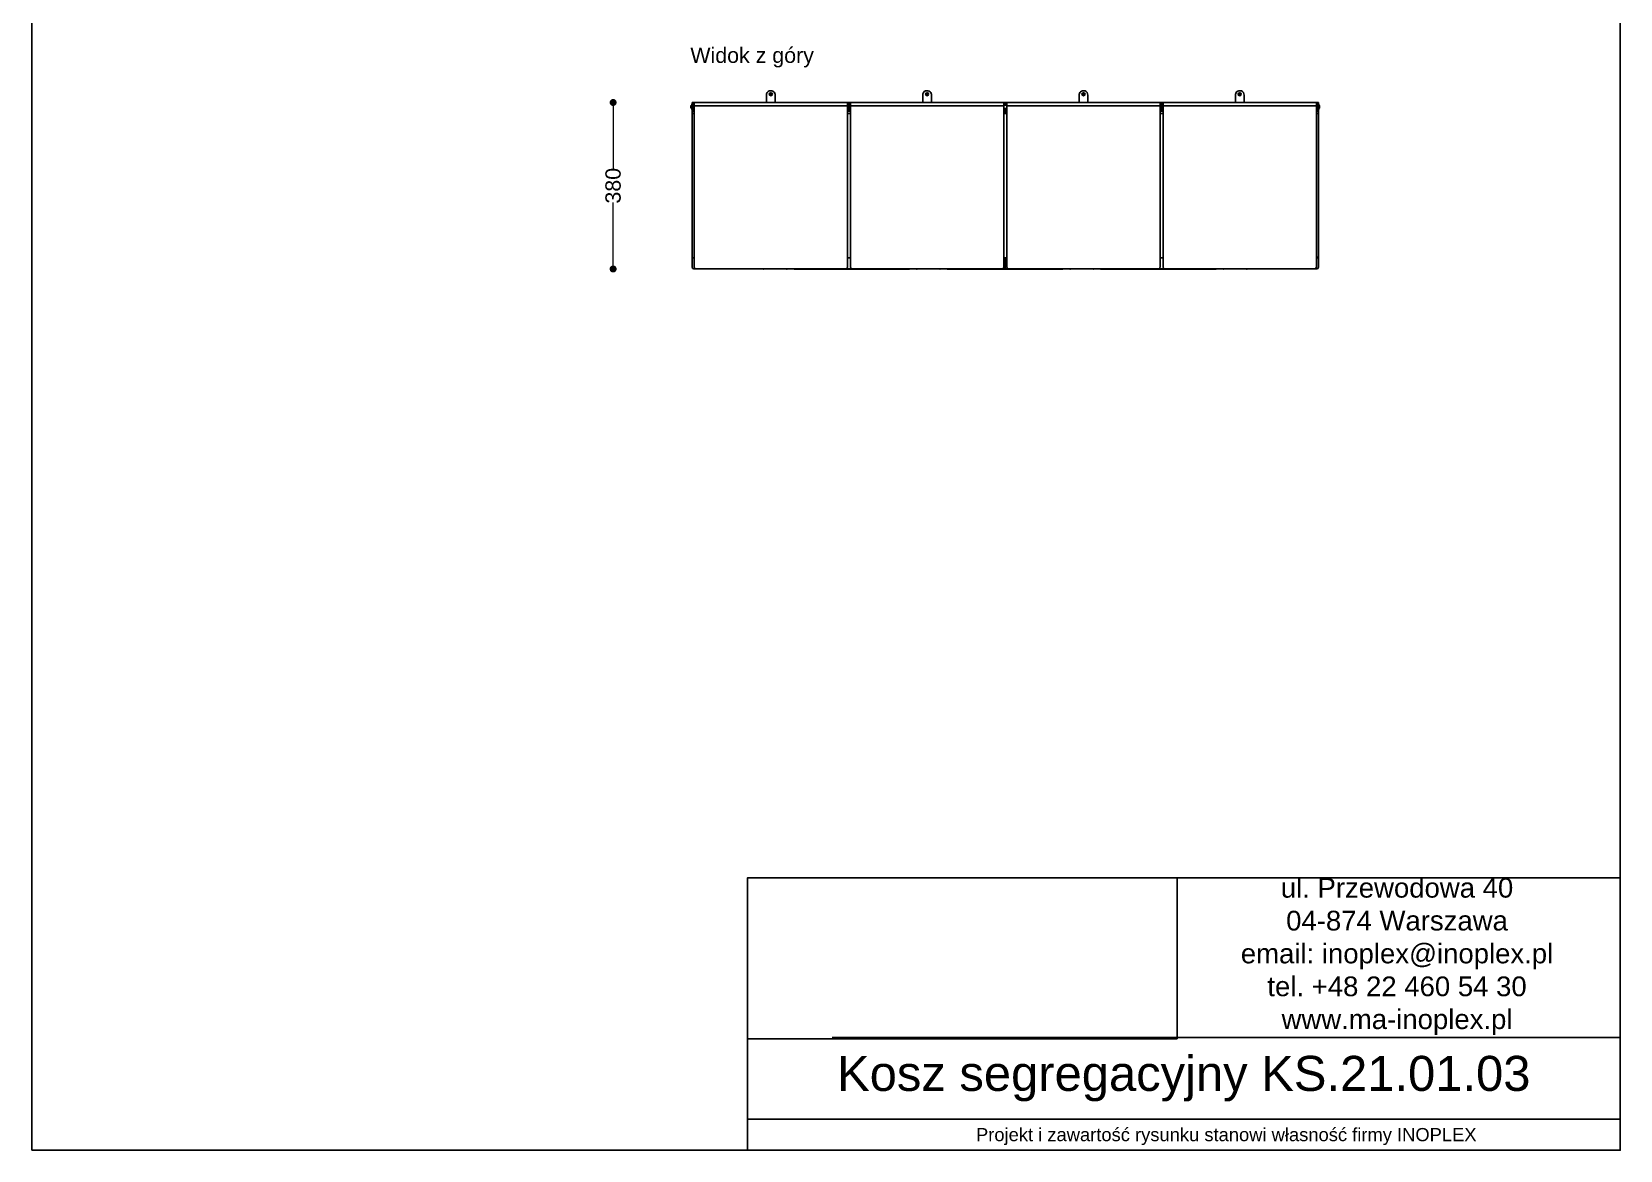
# Model space of a CAD drawing. Header units: millimetres. Extents: x 10366 to 18985, y 24538 to 29685.
# Drawn here: x 10366 to 13995, y 24552 to 27106 of the extents above; entities that cross this region are included whole.
import ezdxf

# ---------------------------------------------------------------- set-up
doc = ezdxf.new("R2010")
doc.units = ezdxf.units.MM
doc.header["$LTSCALE"] = 3
doc.layers.add('DomyÅ›lny', color=7, linetype='Continuous')
doc.styles.get("Standard").update_dxf_attribs({"font": 'arial.ttf'})
doc.dimstyles.new('MATEUSZ', dxfattribs={"dimtxt": 35, "dimasz": 16, "dimexe": 0.18, "dimexo": 0.0625, "dimgap": 0.09, "dimtad": 0, "dimdec": 0, "dimdsep": 46, "dimtxsty": 'Standard', "dimblk": 'DOT', "dimcen": 0.09, "dimse1": 1, "dimse2": 1, "dimadec": 0, "dimazin": 0, "dimtfac": 1, "dimtdec": 0, "dimtofl": 0, "dimtmove": 0, "dimatfit": 3, "dimfxl": 1, "dimtolj": 1, "dimtzin": 0, "dimlwd": 9, "dimlwe": 9, "dimarcsym": 0})
picture_1 = doc.add_image_def('image1.jpg', size_in_pixel=(1896, 709))

# ---------------------------------------------------------------- blocks, each defined once
blk = doc.blocks.new('_Dot')
at = {"color": 0, "linetype": 'ByBlock', "lineweight": -2}
blk.add_line((-0.5, 0), (-1, 0), dxfattribs=at)
at = {"color": 0, "linetype": 'ByBlock', "const_width": 0.5}
blk.add_lwpolyline([(-0.25, 0, 1), (0.25, 0, 1)], format="xyb", close=True, dxfattribs=at)
blk = doc.blocks.new('*D22')
at = {"color": 0, "lineweight": 9, "transparency": 16777216}
for p, q in [((11694.3, 26928.4), (11694.3, 26793)), ((11694.3, 26580.3), (11694.3, 26715.7))]:
    blk.add_line(p, q, dxfattribs=at)
at = {"layer": 'Defpoints', "color": 0, "transparency": 16777216}
for p in [(11694.3, 26944.4), (11879.7, 26944.4), (11884.6, 26564.3)]:
    blk.add_point(p, dxfattribs=at)
at = {"color": 0, "lineweight": 9, "transparency": 16777216, "xscale": 16, "yscale": 16, "zscale": 16}
for p, rotation in [((11694.3, 26944.4), 90), ((11694.3, 26564.3), 270)]:
    blk.add_blockref('_Dot', p, dxfattribs=dict(at, rotation=rotation))
at = {"color": 0, "transparency": 16777216, "insert": (11694.3, 26754.3), "char_height": 35, "attachment_point": 5, "rotation": 90}
blk.add_mtext('\\A1;380', dxfattribs=at)

msp = doc.modelspace()

# ---------------------------------------------------------------- linework, layer by layer
for p, q in [((13995, 24809.6), (12194.9, 24809.6)), ((13994.7, 24623), (12001.1, 24623))]:
    msp.add_line(p, q)
for points in [[(10366.2, 24552.5), (10366.2, 29684.6), (13995, 29684.6), (13995, 24552.5)], [(12001.1, 24552.5), (13995, 24552.5), (13995, 25174.2), (12001.1, 25174.2)]]:
    msp.add_lwpolyline(points, close=True)
at = {"layer": 'DomyÅ›lny'}
for p, q in [((11873.9, 26935.9), (11872.1, 26935.9)), ((11873.9, 26932.9), (11872.1, 26932.9)), ((11873.9, 26940.2), (11874.7, 26940.2)), ((11873.9, 26928.7), (11874.7, 26928.7)), ((11877.7, 26944.4), (11874.7, 26944.4)), ((11874.7, 26928.8), (11874.7, 26919.4)), ((11874.7, 26927.3), (11877.7, 26927.3)), ((11879.6, 26940.4), (11877.6, 26940.4)), ((11879.6, 26928.4), (11877.6, 26928.4)), ((11879.6, 26944.4), (12229.6, 26944.4)), ((11879.6, 26569.4), (11879.6, 26936.8)), ((11879.6, 26936.8), (12229.6, 26936.8)), ((12044.9, 26944.4), (11879.7, 26944.4)), ((12044.6, 26961.4), (12044.6, 26944.4)), ((12401.7, 26944.4), (12063.6, 26944.4)), ((12064.6, 26944.4), (12064.6, 26961.4)), ((12229.6, 26940.4), (12231.6, 26940.4)), ((12229.6, 26569.4), (12229.6, 26936.8)), ((12231.6, 26928.4), (12229.6, 26928.4)), ((12234.6, 26944.4), (12231.6, 26944.4)), ((12231.6, 26927.3), (12234.6, 26927.3)), ((12236.6, 26940.4), (12234.6, 26940.4)), ((12236.6, 26928.4), (12234.6, 26928.4)), ((12236.6, 26944.4), (12586.6, 26944.4)), ((12236.6, 26569.4), (12236.6, 26936.8)), ((12236.6, 26936.8), (12586.6, 26936.8)), ((12401.6, 26961.4), (12401.6, 26944.4)), ((12589.7, 26944.4), (12421, 26944.4)), ((12421.6, 26944.4), (12421.6, 26961.4)), ((12586.6, 26938.4), (12593.8, 26938.4)), ((12586.6, 26569.4), (12586.6, 26936.8)), ((12593.8, 26930.4), (12586.6, 26930.4)), ((12589.7, 26938.4), (12589.7, 26944.4)), ((12759.1, 26944.4), (12589.7, 26944.4)), ((12589.7, 26938.4), (12589.7, 26944.4)), ((12589.7, 26919.4), (12589.7, 26930.4)), ((12589.7, 26919.4), (12589.7, 26930.4)), ((12943.8, 26944.4), (12593.8, 26944.4)), ((12943.8, 26936.8), (12593.8, 26936.8)), ((12593.8, 26569.4), (12593.8, 26936.8)), ((12758.8, 26944.4), (12758.8, 26961.4)), ((13116, 26944.4), (12777.9, 26944.4)), ((12778.8, 26961.4), (12778.8, 26944.4)), ((12943.8, 26940.4), (12945.8, 26940.4)), ((12943.8, 26569.4), (12943.8, 26936.8)), ((12945.8, 26928.4), (12943.8, 26928.4)), ((12945.8, 26944.4), (12948.8, 26944.4)), ((12948.8, 26927.3), (12945.8, 26927.3)), ((12950.8, 26940.4), (12948.8, 26940.4)), ((12950.8, 26928.4), (12948.8, 26928.4)), ((13300.8, 26944.4), (12950.8, 26944.4)), ((13300.8, 26936.8), (12950.8, 26936.8)), ((12950.8, 26569.4), (12950.8, 26936.8)), ((12950.8, 26936.7), (12950.8, 26569.3)), ((13115.8, 26944.4), (13115.8, 26961.4)), ((13300.7, 26944.4), (13134.8, 26944.4)), ((13135.8, 26961.4), (13135.8, 26944.4)), ((13300.8, 26940.4), (13302.8, 26940.4)), ((13300.8, 26569.4), (13300.8, 26936.8)), ((13302.8, 26928.4), (13300.8, 26928.4)), ((13302.7, 26944.4), (13305.7, 26944.4)), ((13305.7, 26927.3), (13302.7, 26927.3)), ((13305.7, 26940.2), (13306.5, 26940.2)), ((13305.7, 26919.4), (13305.7, 26929.3)), ((13306.5, 26928.7), (13305.7, 26928.7)), ((11874.7, 26924.4), (11877.7, 26924.4)), ((11874.7, 26919.4), (11874.7, 26589.4)), ((11879.6, 26919.4), (11874.7, 26919.4)), ((11874.7, 26919.4), (11879.6, 26919.4)), ((12236.6, 26919.4), (12229.6, 26919.4)), ((12229.6, 26919.4), (12236.6, 26919.4)), ((12231.6, 26924.4), (12234.6, 26924.4)), ((12593.8, 26919.4), (12586.6, 26919.4)), ((12586.6, 26919.4), (12589.7, 26919.4)), ((12589.7, 26919.4), (12593.8, 26919.4)), ((12950.8, 26919.4), (12943.8, 26919.4)), ((12943.8, 26919.4), (12950.8, 26919.4)), ((12948.8, 26924.4), (12945.8, 26924.4)), ((13300.8, 26919.4), (13305.7, 26919.4)), ((13300.8, 26919.4), (13305.7, 26919.4)), ((13305.7, 26924.4), (13302.7, 26924.4)), ((13305.7, 26589.4), (13305.7, 26919.4)), ((13305.7, 26752.2), (13304.2, 26752.2)), ((13305.7, 26737.9), (13304.2, 26737.9)), ((13305.7, 26723.6), (13304.2, 26723.6)), ((13305.7, 26709.3), (13304.2, 26709.3)), ((13305.7, 26695), (13304.2, 26695)), ((13305.7, 26680.8), (13304.2, 26680.8)), ((13305.7, 26666.5), (13304.2, 26666.5)), ((13305.7, 26652.2), (13304.2, 26652.2)), ((11879.6, 26589.4), (11874.7, 26589.4)), ((11879.6, 26589.4), (11874.7, 26589.4)), ((11874.7, 26589.4), (11874.7, 26569.5)), ((11879.7, 26564.5), (12589.7, 26564.5)), ((11884.6, 26564.4), (12224.6, 26564.4)), ((11884.6, 26564.3), (12224.6, 26564.3)), ((12370.6, 26564), (12108.8, 26564)), ((12229.6, 26589.4), (12236.6, 26589.4)), ((12236.6, 26589.4), (12229.6, 26589.4)), ((12241.6, 26564.4), (12581.6, 26564.4)), ((12241.6, 26564.3), (12581.6, 26564.3)), ((12720.6, 26564), (12458.8, 26564)), ((12586.6, 26589.4), (12593.8, 26589.4)), ((12589.7, 26589.4), (12586.6, 26589.4)), ((12589.7, 26564.5), (12589.7, 26589.4)), ((12593.8, 26589.4), (12589.7, 26589.4)), ((12589.7, 26564.5), (12589.7, 26589.4)), ((12589.7, 26564.5), (13300.7, 26564.5)), ((12938.8, 26564.4), (12598.8, 26564.4)), ((12938.8, 26564.3), (12598.8, 26564.3)), ((13070.6, 26564), (12808.8, 26564)), ((12943.8, 26589.4), (12950.8, 26589.4)), ((12950.8, 26589.4), (12943.8, 26589.4)), ((12950.8, 26569.4), (12950.8, 26569.3)), ((13295.8, 26564.4), (12955.8, 26564.4)), ((13295.8, 26564.3), (12955.8, 26564.3)), ((13300.8, 26589.4), (13305.7, 26589.4)), ((13305.7, 26589.4), (13300.8, 26589.4)), ((13305.7, 26590.3), (13304.2, 26590.3)), ((13305.7, 26568.6), (13305.7, 26590.3)), ((13305.7, 26569.5), (13305.7, 26589.4))]:
    msp.add_line(p, q, dxfattribs=at)
for points in [[(11872.1, 26935.9, 0), (11872, 26935.2, 0), (11872.1, 26934.4, 0)], [(11872.1, 26932.9, 0), (11872, 26933.7, 0), (11872.1, 26934.4, 0)], [(11872.1, 26934.4, 0), (11872, 26933.7, 0), (11872.1, 26932.9, 0)], [(11873.9, 26938.1, 0), (11873.9, 26939.8, 0), (11873.9, 26940.1, 0), (11873.9, 26940.2, 0), (11873.9, 26940.2, 0), (11873.9, 26940.2, 0), (11873.9, 26940.2, 0), (11873.9, 26940.2, 0), (11873.9, 26940.2, 0), (11873.9, 26940.2, 0), (11873.9, 26940.2, 0), (11873.9, 26940.2, 0), (11873.9, 26940.2, 0), (11873.9, 26940.2, 0), (11873.9, 26940.2, 0), (11873.9, 26940.2, 0), (11873.9, 26940.2, 0), (11873.9, 26940.2, 0), (11873.9, 26940.2, 0), (11873.9, 26940.1, 0), (11873.9, 26940.1, 0), (11873.9, 26939.9, 0), (11873.9, 26939, 0), (11873.9, 26928.7, 0)], [(11873.9, 26928.7, 0), (11873.9, 26928.7, 0), (11873.9, 26928.7, 0), (11873.9, 26928.7, 0), (11873.9, 26928.7, 0), (11873.9, 26928.7, 0), (11873.9, 26928.7, 0), (11873.9, 26928.7, 0), (11873.9, 26928.7, 0), (11873.9, 26928.7, 0), (11873.9, 26928.7, 0), (11873.9, 26928.7, 0), (11873.9, 26928.7, 0), (11873.9, 26928.7, 0), (11873.9, 26928.7, 0), (11873.9, 26928.9, 0), (11873.9, 26929.8, 0), (11873.9, 26931.4, 0)], [(11874.7, 26944.4, 0), (11874.7, 26944.4, 0), (11874.7, 26944.4, 0), (11874.7, 26944.4, 0), (11874.7, 26944.4, 0), (11874.7, 26944.4, 0), (11874.7, 26944.4, 0), (11874.7, 26944.4, 0), (11874.7, 26944.4, 0), (11874.7, 26944.4, 0), (11874.7, 26944.4, 0), (11874.7, 26944.4, 0), (11874.7, 26944.4, 0), (11874.7, 26944.4, 0), (11874.7, 26944.3, 0), (11874.7, 26943.7, 0), (11874.7, 26938.3, 0), (11874.7, 26927.3, 0)], [(11874.7, 26940.2, 0), (11874.7, 26940.2, 0), (11874.7, 26940.2, 0), (11874.7, 26940.2, 0), (11874.7, 26940.2, 0), (11874.7, 26940.2, 0), (11874.7, 26940.2, 0), (11874.7, 26940.2, 0), (11874.7, 26940.2, 0), (11874.7, 26940.2, 0), (11874.7, 26940.2, 0), (11874.7, 26940.2, 0), (11874.7, 26940.2, 0), (11874.7, 26940.1, 0), (11874.7, 26940, 0), (11874.7, 26939.5, 0), (11874.7, 26928.7, 0)], [(11874.7, 26938.7, 0), (11874.7, 26938.7, 0), (11874.7, 26938.7, 0), (11874.7, 26938.7, 0), (11874.7, 26938.7, 0), (11874.7, 26938.7, 0), (11874.7, 26938.7, 0), (11874.7, 26938.7, 0), (11874.7, 26938.7, 0), (11874.7, 26938.7, 0), (11874.7, 26938.7, 0), (11874.7, 26938.7, 0), (11874.7, 26938.7, 0), (11874.7, 26938.6, 0), (11874.7, 26938.5, 0), (11874.7, 26938.1, 0), (11874.7, 26930.2, 0)], [(11874.7, 26927.3, 0), (11874.7, 26925.1, 0), (11874.7, 26924.6, 0), (11874.7, 26924.5, 0), (11874.7, 26924.4, 0), (11874.7, 26924.4, 0), (11874.7, 26924.4, 0), (11874.7, 26924.4, 0), (11874.7, 26924.4, 0), (11874.7, 26924.4, 0), (11874.7, 26924.4, 0), (11874.7, 26924.4, 0), (11874.7, 26924.4, 0), (11874.7, 26924.4, 0), (11874.7, 26924.4, 0), (11874.7, 26924.4, 0), (11874.7, 26924.4, 0), (11874.7, 26924.4, 0), (11874.7, 26924.4, 0)], [(11877.6, 26928.4, 0), (11877.6, 26928.4, 0), (11877.6, 26928.4, 0), (11877.6, 26928.4, 0), (11877.6, 26928.4, 0), (11877.6, 26928.4, 0), (11877.6, 26928.4, 0), (11877.6, 26928.4, 0), (11877.6, 26928.4, 0), (11877.6, 26928.4, 0), (11877.6, 26928.4, 0), (11877.6, 26928.4, 0), (11877.6, 26928.4, 0), (11877.6, 26928.5, 0), (11877.6, 26928.6, 0), (11877.6, 26929.2, 0), (11877.6, 26940.4, 0)], [(11877.7, 26927.3, 0), (11877.7, 26944.4, 0)], [(11877.7, 26931.9, 0), (11877.7, 26938.7, 0)], [(11877.7, 26924.4, 0), (11877.7, 26924.4, 0), (11877.7, 26924.4, 0), (11877.7, 26924.4, 0), (11877.7, 26924.4, 0), (11877.7, 26924.4, 0), (11877.7, 26924.4, 0), (11877.7, 26924.4, 0), (11877.7, 26924.4, 0), (11877.7, 26924.4, 0), (11877.7, 26924.4, 0), (11877.7, 26924.4, 0), (11877.7, 26924.4, 0), (11877.7, 26924.4, 0), (11877.7, 26924.5, 0), (11877.7, 26924.7, 0), (11877.7, 26925.6, 0), (11877.7, 26927.3, 0)], [(11879.6, 26936.8, 0), (11879.6, 26944.4, 0)], [(12229.6, 26936.8, 0), (12229.6, 26944.4, 0)], [(12231.6, 26944.4, 0), (12231.6, 26944.4, 0), (12231.6, 26944.4, 0), (12231.6, 26944.4, 0), (12231.6, 26944.4, 0), (12231.6, 26944.4, 0), (12231.6, 26944.4, 0), (12231.6, 26944.4, 0), (12231.6, 26944.4, 0), (12231.6, 26944.4, 0), (12231.6, 26944.4, 0), (12231.6, 26944.4, 0), (12231.6, 26944.4, 0), (12231.6, 26944.4, 0), (12231.6, 26944.3, 0), (12231.6, 26943.7, 0), (12231.6, 26938.3, 0), (12231.6, 26927.3, 0)], [(12231.6, 26940.4, 0), (12231.6, 26940.4, 0), (12231.6, 26940.4, 0), (12231.6, 26940.4, 0), (12231.6, 26940.4, 0), (12231.6, 26940.4, 0), (12231.6, 26940.4, 0), (12231.6, 26940.4, 0), (12231.6, 26940.4, 0), (12231.6, 26940.4, 0), (12231.6, 26940.4, 0), (12231.6, 26940.4, 0), (12231.6, 26940.4, 0), (12231.6, 26940.4, 0), (12231.6, 26940.2, 0), (12231.6, 26939.7, 0), (12231.6, 26928.4, 0)], [(12231.6, 26938.7, 0), (12231.6, 26938.7, 0), (12231.6, 26938.7, 0), (12231.6, 26938.7, 0), (12231.6, 26938.7, 0), (12231.6, 26938.7, 0), (12231.6, 26938.7, 0), (12231.6, 26938.7, 0), (12231.6, 26938.7, 0), (12231.6, 26938.7, 0), (12231.6, 26938.7, 0), (12231.6, 26938.7, 0), (12231.6, 26938.7, 0), (12231.6, 26938.6, 0), (12231.6, 26938.5, 0), (12231.6, 26938.1, 0), (12231.6, 26930.2, 0)], [(12231.6, 26927.3, 0), (12231.6, 26925.1, 0), (12231.6, 26924.6, 0), (12231.6, 26924.5, 0), (12231.6, 26924.4, 0), (12231.6, 26924.4, 0), (12231.6, 26924.4, 0), (12231.6, 26924.4, 0), (12231.6, 26924.4, 0), (12231.6, 26924.4, 0), (12231.6, 26924.4, 0), (12231.6, 26924.4, 0), (12231.6, 26924.4, 0), (12231.6, 26924.4, 0), (12231.6, 26924.4, 0), (12231.6, 26924.4, 0), (12231.6, 26924.4, 0), (12231.6, 26924.4, 0), (12231.6, 26924.4, 0)], [(12234.6, 26927.3, 0), (12234.6, 26944.4, 0)], [(12234.6, 26928.4, 0), (12234.6, 26928.4, 0), (12234.6, 26928.4, 0), (12234.6, 26928.4, 0), (12234.6, 26928.4, 0), (12234.6, 26928.4, 0), (12234.6, 26928.4, 0), (12234.6, 26928.4, 0), (12234.6, 26928.4, 0), (12234.6, 26928.4, 0), (12234.6, 26928.4, 0), (12234.6, 26928.4, 0), (12234.6, 26928.4, 0), (12234.6, 26928.5, 0), (12234.6, 26928.6, 0), (12234.6, 26929.2, 0), (12234.6, 26940.4, 0)], [(12234.6, 26931.9, 0), (12234.6, 26938.7, 0)], [(12234.6, 26924.4, 0), (12234.6, 26924.4, 0), (12234.6, 26924.4, 0), (12234.6, 26924.4, 0), (12234.6, 26924.4, 0), (12234.6, 26924.4, 0), (12234.6, 26924.4, 0), (12234.6, 26924.4, 0), (12234.6, 26924.4, 0), (12234.6, 26924.4, 0), (12234.6, 26924.4, 0), (12234.6, 26924.4, 0), (12234.6, 26924.4, 0), (12234.6, 26924.4, 0), (12234.6, 26924.5, 0), (12234.6, 26924.7, 0), (12234.6, 26925.6, 0), (12234.6, 26927.3, 0)], [(12236.6, 26936.8, 0), (12236.6, 26944.4, 0)], [(12586.6, 26936.8, 0), (12586.6, 26944.4, 0)], [(12593.8, 26936.8, 0), (12593.8, 26944.4, 0)], [(12943.8, 26936.8, 0), (12943.8, 26944.4, 0)], [(12945.8, 26927.3, 0), (12945.8, 26944.4, 0)], [(12945.8, 26928.4, 0), (12945.8, 26928.4, 0), (12945.8, 26928.4, 0), (12945.8, 26928.4, 0), (12945.8, 26928.4, 0), (12945.8, 26928.4, 0), (12945.8, 26928.4, 0), (12945.8, 26928.4, 0), (12945.8, 26928.4, 0), (12945.8, 26928.4, 0), (12945.8, 26928.4, 0), (12945.8, 26928.4, 0), (12945.8, 26928.4, 0), (12945.8, 26928.5, 0), (12945.8, 26928.6, 0), (12945.8, 26929.2, 0), (12945.8, 26940.4, 0)], [(12945.8, 26931.9, 0), (12945.8, 26938.7, 0)], [(12945.8, 26924.4, 0), (12945.8, 26924.4, 0), (12945.8, 26924.4, 0), (12945.8, 26924.4, 0), (12945.8, 26924.4, 0), (12945.8, 26924.4, 0), (12945.8, 26924.4, 0), (12945.8, 26924.4, 0), (12945.8, 26924.4, 0), (12945.8, 26924.4, 0), (12945.8, 26924.4, 0), (12945.8, 26924.4, 0), (12945.8, 26924.4, 0), (12945.8, 26924.4, 0), (12945.8, 26924.5, 0), (12945.8, 26924.7, 0), (12945.8, 26925.6, 0), (12945.8, 26927.3, 0)], [(12948.8, 26944.4, 0), (12948.8, 26944.4, 0), (12948.8, 26944.4, 0), (12948.8, 26944.4, 0), (12948.8, 26944.4, 0), (12948.8, 26944.4, 0), (12948.8, 26944.4, 0), (12948.8, 26944.4, 0), (12948.8, 26944.4, 0), (12948.8, 26944.4, 0), (12948.8, 26944.4, 0), (12948.8, 26944.4, 0), (12948.8, 26944.4, 0), (12948.8, 26944.4, 0), (12948.8, 26944.3, 0), (12948.8, 26943.7, 0), (12948.8, 26938.3, 0), (12948.8, 26927.3, 0)], [(12948.8, 26940.4, 0), (12948.8, 26940.4, 0), (12948.8, 26940.4, 0), (12948.8, 26940.4, 0), (12948.8, 26940.4, 0), (12948.8, 26940.4, 0), (12948.8, 26940.4, 0), (12948.8, 26940.4, 0), (12948.8, 26940.4, 0), (12948.8, 26940.4, 0), (12948.8, 26940.4, 0), (12948.8, 26940.4, 0), (12948.8, 26940.4, 0), (12948.8, 26940.4, 0), (12948.8, 26940.2, 0), (12948.8, 26939.7, 0), (12948.8, 26928.4, 0)], [(12948.8, 26938.7, 0), (12948.8, 26938.7, 0), (12948.8, 26938.7, 0), (12948.8, 26938.7, 0), (12948.8, 26938.7, 0), (12948.8, 26938.7, 0), (12948.8, 26938.7, 0), (12948.8, 26938.7, 0), (12948.8, 26938.7, 0), (12948.8, 26938.7, 0), (12948.8, 26938.7, 0), (12948.8, 26938.7, 0), (12948.8, 26938.7, 0), (12948.8, 26938.6, 0), (12948.8, 26938.5, 0), (12948.8, 26938.1, 0), (12948.8, 26930.2, 0)], [(12948.8, 26927.3, 0), (12948.8, 26925.1, 0), (12948.8, 26924.6, 0), (12948.8, 26924.5, 0), (12948.8, 26924.4, 0), (12948.8, 26924.4, 0), (12948.8, 26924.4, 0), (12948.8, 26924.4, 0), (12948.8, 26924.4, 0), (12948.8, 26924.4, 0), (12948.8, 26924.4, 0), (12948.8, 26924.4, 0), (12948.8, 26924.4, 0), (12948.8, 26924.4, 0), (12948.8, 26924.4, 0), (12948.8, 26924.4, 0), (12948.8, 26924.4, 0), (12948.8, 26924.4, 0), (12948.8, 26924.4, 0)], [(12950.8, 26936.8, 0), (12950.8, 26944.4, 0)], [(13300.8, 26936.8, 0), (13300.8, 26944.4, 0)], [(13302.7, 26927.3, 0), (13302.7, 26944.4, 0)], [(13302.7, 26931.9, 0), (13302.7, 26938.7, 0)], [(13302.7, 26924.4, 0), (13302.7, 26924.4, 0), (13302.7, 26924.4, 0), (13302.7, 26924.4, 0), (13302.7, 26924.4, 0), (13302.7, 26924.4, 0), (13302.7, 26924.4, 0), (13302.7, 26924.4, 0), (13302.7, 26924.4, 0), (13302.7, 26924.4, 0), (13302.7, 26924.4, 0), (13302.7, 26924.4, 0), (13302.7, 26924.4, 0), (13302.7, 26924.4, 0), (13302.7, 26924.5, 0), (13302.7, 26924.7, 0), (13302.7, 26925.6, 0), (13302.7, 26927.3, 0)], [(13302.8, 26928.4, 0), (13302.8, 26928.4, 0), (13302.8, 26928.4, 0), (13302.8, 26928.4, 0), (13302.8, 26928.4, 0), (13302.8, 26928.4, 0), (13302.8, 26928.4, 0), (13302.8, 26928.4, 0), (13302.8, 26928.4, 0), (13302.8, 26928.4, 0), (13302.8, 26928.4, 0), (13302.8, 26928.4, 0), (13302.8, 26928.4, 0), (13302.8, 26928.5, 0), (13302.8, 26928.6, 0), (13302.8, 26929.2, 0), (13302.8, 26940.4, 0)], [(13305.7, 26944.4, 0), (13305.7, 26944.4, 0), (13305.7, 26944.4, 0), (13305.7, 26944.4, 0), (13305.7, 26944.4, 0), (13305.7, 26944.4, 0), (13305.7, 26944.4, 0), (13305.7, 26944.4, 0), (13305.7, 26944.4, 0), (13305.7, 26944.4, 0), (13305.7, 26944.4, 0), (13305.7, 26944.4, 0), (13305.7, 26944.4, 0), (13305.7, 26944.4, 0), (13305.7, 26944.3, 0), (13305.7, 26943.7, 0), (13305.7, 26938.3, 0), (13305.7, 26927.3, 0)], [(13305.7, 26938.7, 0), (13305.7, 26938.7, 0), (13305.7, 26938.7, 0), (13305.7, 26938.7, 0), (13305.7, 26938.7, 0), (13305.7, 26938.7, 0), (13305.7, 26938.7, 0), (13305.7, 26938.7, 0), (13305.7, 26938.7, 0), (13305.7, 26938.7, 0), (13305.7, 26938.7, 0), (13305.7, 26938.7, 0), (13305.7, 26938.7, 0), (13305.7, 26938.6, 0), (13305.7, 26938.5, 0), (13305.7, 26938.1, 0), (13305.7, 26930.2, 0)], [(13305.7, 26927.3, 0), (13305.7, 26925.1, 0), (13305.7, 26924.6, 0), (13305.7, 26924.5, 0), (13305.7, 26924.4, 0), (13305.7, 26924.4, 0), (13305.7, 26924.4, 0), (13305.7, 26924.4, 0), (13305.7, 26924.4, 0), (13305.7, 26924.4, 0), (13305.7, 26924.4, 0), (13305.7, 26924.4, 0), (13305.7, 26924.4, 0), (13305.7, 26924.4, 0), (13305.7, 26924.4, 0), (13305.7, 26924.4, 0), (13305.7, 26924.4, 0), (13305.7, 26924.4, 0), (13305.7, 26924.4, 0)], [(13306.5, 26939.2, 0), (13306.5, 26939.2, 0), (13306.5, 26939.2, 0), (13306.5, 26939.2, 0), (13306.5, 26939.2, 0), (13306.5, 26939.2, 0), (13306.5, 26939.2, 0), (13306.5, 26939.2, 0), (13306.5, 26939.2, 0), (13306.5, 26939.2, 0), (13306.5, 26939.2, 0), (13306.5, 26939.2, 0), (13306.5, 26939.2, 0), (13306.5, 26939.1, 0), (13306.5, 26939, 0), (13306.5, 26938.6, 0), (13306.5, 26929.7, 0)], [(13308.3, 26935.9, 0), (13308.3, 26935.2, 0), (13308.3, 26934.4, 0)], [(13308.3, 26934.4, 0), (13308.3, 26933.7, 0), (13308.3, 26932.9, 0)], [(11874.7, 26917.6, 0), (11874.7, 26917.1, 0), (11874.8, 26916.6, 0), (11875, 26916.2, 0), (11875.1, 26915.7, 0)], [(13305.3, 26915.8, 0), (13305.5, 26916.2, 0), (13305.6, 26916.7, 0), (13305.7, 26917.1, 0), (13305.7, 26917.6, 0)], [(11879.6, 26569.4, 0), (11879.6, 26568.9, 0), (11879.7, 26568.4, 0), (11879.8, 26568, 0), (11880, 26567.5, 0), (11880.2, 26567, 0), (11880.5, 26566.6, 0), (11880.7, 26566.2, 0), (11881.1, 26565.9, 0)], [(11881.1, 26565.9, 0), (11881.4, 26565.6, 0), (11881.8, 26565.3, 0), (11882.3, 26565, 0), (11882.7, 26564.8, 0), (11883.2, 26564.6, 0), (11883.7, 26564.5, 0), (11884.1, 26564.4, 0), (11884.6, 26564.4, 0)], [(11884.6, 26564.3, 0), (11884.1, 26564.3, 0), (11883.7, 26564.4, 0), (11883.2, 26564.5, 0), (11882.7, 26564.6, 0), (11882.3, 26564.8, 0), (11881.8, 26565.1, 0), (11881.4, 26565.4, 0), (11881.1, 26565.7, 0)], [(12224.6, 26564.4, 0), (12225, 26564.4, 0), (12225.5, 26564.5, 0), (12226, 26564.6, 0), (12226.4, 26564.8, 0), (12226.9, 26565, 0), (12227.3, 26565.2, 0), (12227.7, 26565.5, 0), (12228.1, 26565.9, 0)], [(12228.1, 26565.7, 0), (12227.8, 26565.4, 0), (12227.4, 26565.1, 0), (12226.9, 26564.8, 0), (12226.5, 26564.6, 0), (12226, 26564.5, 0), (12225.5, 26564.4, 0), (12225.1, 26564.3, 0), (12224.6, 26564.3, 0)], [(12228.1, 26565.9, 0), (12228.5, 26566.3, 0), (12228.8, 26566.7, 0), (12229, 26567.1, 0), (12229.2, 26567.6, 0), (12229.4, 26568, 0), (12229.5, 26568.5, 0), (12229.6, 26569, 0), (12229.6, 26569.4, 0)], [(12229.6, 26569.3, 0), (12229.6, 26568.8, 0), (12229.5, 26568.3, 0), (12229.4, 26567.8, 0), (12229.2, 26567.3, 0), (12229, 26566.9, 0), (12228.7, 26566.5, 0), (12228.5, 26566.1, 0), (12228.1, 26565.7, 0)], [(12236.6, 26569.4, 0), (12236.6, 26568.9, 0), (12236.7, 26568.4, 0), (12236.8, 26568, 0), (12237, 26567.5, 0), (12237.2, 26567, 0), (12237.5, 26566.6, 0), (12237.7, 26566.2, 0), (12238.1, 26565.9, 0)], [(12238.1, 26565.7, 0), (12237.7, 26566.1, 0), (12237.5, 26566.5, 0), (12237.2, 26566.9, 0), (12237, 26567.3, 0), (12236.8, 26567.8, 0), (12236.7, 26568.3, 0), (12236.6, 26568.8, 0), (12236.6, 26569.3, 0)], [(12238.1, 26565.9, 0), (12238.4, 26565.6, 0), (12238.8, 26565.3, 0), (12239.3, 26565, 0), (12239.7, 26564.8, 0), (12240.2, 26564.6, 0), (12240.7, 26564.5, 0), (12241.1, 26564.4, 0), (12241.6, 26564.4, 0)], [(12241.6, 26564.3, 0), (12241.1, 26564.3, 0), (12240.7, 26564.4, 0), (12240.2, 26564.5, 0), (12239.7, 26564.6, 0), (12239.3, 26564.8, 0), (12238.8, 26565.1, 0), (12238.4, 26565.4, 0), (12238.1, 26565.7, 0)], [(12581.6, 26564.4, 0), (12582, 26564.4, 0), (12582.5, 26564.5, 0), (12583, 26564.6, 0), (12583.4, 26564.8, 0), (12583.9, 26565, 0), (12584.3, 26565.2, 0), (12584.7, 26565.5, 0), (12585.1, 26565.9, 0)], [(12585.1, 26565.7, 0), (12584.8, 26565.4, 0), (12584.4, 26565.1, 0), (12583.9, 26564.8, 0), (12583.5, 26564.6, 0), (12583, 26564.5, 0), (12582.5, 26564.4, 0), (12582.1, 26564.3, 0), (12581.6, 26564.3, 0)], [(12585.1, 26565.9, 0), (12585.5, 26566.3, 0), (12585.8, 26566.7, 0), (12586, 26567.1, 0), (12586.2, 26567.6, 0), (12586.4, 26568, 0), (12586.5, 26568.5, 0), (12586.6, 26569, 0), (12586.6, 26569.4, 0)], [(12586.6, 26569.3, 0), (12586.6, 26568.8, 0), (12586.5, 26568.3, 0), (12586.4, 26567.8, 0), (12586.2, 26567.3, 0), (12586, 26566.9, 0), (12585.7, 26566.5, 0), (12585.5, 26566.1, 0), (12585.1, 26565.7, 0)], [(12595.3, 26565.9, 0), (12594.9, 26566.3, 0), (12594.6, 26566.7, 0), (12594.4, 26567.1, 0), (12594.2, 26567.6, 0), (12594, 26568, 0), (12593.9, 26568.5, 0), (12593.8, 26569, 0), (12593.8, 26569.4, 0)], [(12593.8, 26569.3, 0), (12593.8, 26568.8, 0), (12593.9, 26568.3, 0), (12594, 26567.8, 0), (12594.2, 26567.3, 0), (12594.4, 26566.9, 0), (12594.7, 26566.5, 0), (12594.9, 26566.1, 0), (12595.3, 26565.7, 0)], [(12598.8, 26564.4, 0), (12598.4, 26564.4, 0), (12597.9, 26564.5, 0), (12597.4, 26564.6, 0), (12597, 26564.8, 0), (12596.5, 26565, 0), (12596.1, 26565.2, 0), (12595.7, 26565.5, 0), (12595.3, 26565.9, 0)], [(12595.3, 26565.7, 0), (12595.6, 26565.4, 0), (12596, 26565.1, 0), (12596.5, 26564.8, 0), (12596.9, 26564.6, 0), (12597.4, 26564.5, 0), (12597.9, 26564.4, 0), (12598.3, 26564.3, 0), (12598.8, 26564.3, 0)], [(12942.3, 26565.9, 0), (12942, 26565.6, 0), (12941.6, 26565.3, 0), (12941.1, 26565, 0), (12940.7, 26564.8, 0), (12940.2, 26564.6, 0), (12939.7, 26564.5, 0), (12939.3, 26564.4, 0), (12938.8, 26564.4, 0)], [(12938.8, 26564.3, 0), (12939.3, 26564.3, 0), (12939.7, 26564.4, 0), (12940.2, 26564.5, 0), (12940.7, 26564.6, 0), (12941.1, 26564.8, 0), (12941.6, 26565.1, 0), (12942, 26565.4, 0), (12942.3, 26565.7, 0)], [(12943.8, 26569.4, 0), (12943.8, 26568.9, 0), (12943.7, 26568.4, 0), (12943.6, 26568, 0), (12943.4, 26567.5, 0), (12943.2, 26567, 0), (12942.9, 26566.6, 0), (12942.7, 26566.2, 0), (12942.3, 26565.9, 0)], [(12942.3, 26565.7, 0), (12942.7, 26566.1, 0), (12942.9, 26566.5, 0), (12943.2, 26566.9, 0), (12943.4, 26567.3, 0), (12943.6, 26567.8, 0), (12943.7, 26568.3, 0), (12943.8, 26568.8, 0), (12943.8, 26569.3, 0)], [(12952.3, 26565.9, 0), (12951.9, 26566.3, 0), (12951.6, 26566.7, 0), (12951.4, 26567.1, 0), (12951.2, 26567.6, 0), (12951, 26568, 0), (12950.9, 26568.5, 0), (12950.8, 26569, 0), (12950.8, 26569.4, 0)], [(12950.8, 26569.3, 0), (12950.8, 26568.8, 0), (12950.9, 26568.3, 0), (12951, 26567.8, 0), (12951.2, 26567.3, 0), (12951.4, 26566.9, 0), (12951.7, 26566.5, 0), (12951.9, 26566.1, 0), (12952.3, 26565.7, 0)], [(12955.8, 26564.4, 0), (12955.4, 26564.4, 0), (12954.9, 26564.5, 0), (12954.4, 26564.6, 0), (12954, 26564.8, 0), (12953.5, 26565, 0), (12953.1, 26565.2, 0), (12952.7, 26565.5, 0), (12952.3, 26565.9, 0)], [(12952.3, 26565.7, 0), (12952.6, 26565.4, 0), (12953, 26565.1, 0), (12953.5, 26564.8, 0), (12953.9, 26564.6, 0), (12954.4, 26564.5, 0), (12954.9, 26564.4, 0), (12955.3, 26564.3, 0), (12955.8, 26564.3, 0)], [(13299.3, 26565.9, 0), (13299, 26565.6, 0), (13298.6, 26565.3, 0), (13298.1, 26565, 0), (13297.7, 26564.8, 0), (13297.2, 26564.6, 0), (13296.7, 26564.5, 0), (13296.3, 26564.4, 0), (13295.8, 26564.4, 0)], [(13295.8, 26564.3, 0), (13296.3, 26564.3, 0), (13296.7, 26564.4, 0), (13297.2, 26564.5, 0), (13297.7, 26564.6, 0), (13298.1, 26564.8, 0), (13298.6, 26565.1, 0), (13299, 26565.4, 0), (13299.3, 26565.7, 0)], [(13300.8, 26569.4, 0), (13300.8, 26568.9, 0), (13300.7, 26568.4, 0), (13300.6, 26568, 0), (13300.4, 26567.5, 0), (13300.2, 26567, 0), (13299.9, 26566.6, 0), (13299.7, 26566.2, 0), (13299.3, 26565.9, 0)], [(13305.7, 26590.3, 0), (13305.6, 26591, 0), (13305.5, 26591.6, 0), (13305.3, 26592.2, 0), (13304.9, 26592.7, 0)]]:
    msp.add_polyline3d(points, dxfattribs=at)
for points in [[(11873.9, 26929.7, 0), (11873.9, 26929.7, 0), (11873.9, 26929.7, 0), (11873.9, 26929.7, 0), (11873.9, 26929.7, 0), (11873.9, 26929.7, 0), (11873.9, 26929.7, 0), (11873.9, 26929.7, 0), (11873.9, 26929.7, 0), (11873.9, 26929.7, 0), (11873.9, 26929.7, 0), (11873.9, 26929.7, 0), (11873.9, 26929.7, 0), (11873.9, 26929.8, 0), (11873.9, 26930.2, 0), (11873.9, 26938.4, 0), (11873.9, 26939.1, 0), (11873.9, 26939.2, 0), (11873.9, 26939.2, 0), (11873.9, 26939.2, 0), (11873.9, 26939.2, 0), (11873.9, 26939.2, 0), (11873.9, 26939.2, 0), (11873.9, 26939.2, 0), (11873.9, 26939.2, 0), (11873.9, 26939.2, 0), (11873.9, 26939.2, 0), (11873.9, 26939.2, 0), (11873.9, 26939.2, 0), (11873.9, 26939.2, 0), (11873.9, 26939.2, 0), (11873.9, 26939.2, 0), (11873.9, 26939.2, 0), (11873.9, 26939.2, 0), (11873.9, 26939.1, 0), (11873.9, 26939, 0), (11873.9, 26938.6, 0)], [(13305.7, 26928.7, 0), (13305.7, 26928.7, 0), (13305.7, 26928.7, 0), (13305.7, 26928.7, 0), (13305.7, 26928.7, 0), (13305.7, 26928.7, 0), (13305.7, 26928.7, 0), (13305.7, 26928.7, 0), (13305.7, 26928.7, 0), (13305.7, 26928.7, 0), (13305.7, 26928.7, 0), (13305.7, 26928.7, 0), (13305.7, 26928.7, 0), (13305.7, 26928.8, 0), (13305.7, 26929.4, 0), (13305.7, 26939.3, 0), (13305.7, 26940.1, 0), (13305.7, 26940.2, 0), (13305.7, 26940.2, 0), (13305.7, 26940.2, 0), (13305.7, 26940.2, 0), (13305.7, 26940.2, 0), (13305.7, 26940.2, 0), (13305.7, 26940.2, 0), (13305.7, 26940.2, 0), (13305.7, 26940.2, 0), (13305.7, 26940.2, 0), (13305.7, 26940.2, 0), (13305.7, 26940.2, 0), (13305.7, 26940.2, 0), (13305.7, 26940.2, 0), (13305.7, 26940.2, 0), (13305.7, 26940.2, 0), (13305.7, 26940.2, 0), (13305.7, 26940.1, 0), (13305.7, 26940, 0), (13305.7, 26939.5, 0)], [(13306.5, 26928.7, 0), (13306.5, 26928.7, 0), (13306.5, 26928.7, 0), (13306.5, 26928.7, 0), (13306.5, 26928.7, 0), (13306.5, 26928.7, 0), (13306.5, 26928.7, 0), (13306.5, 26928.7, 0), (13306.5, 26928.7, 0), (13306.5, 26928.7, 0), (13306.5, 26928.7, 0), (13306.5, 26928.7, 0), (13306.5, 26928.7, 0), (13306.5, 26928.8, 0), (13306.5, 26929.4, 0), (13306.5, 26939.3, 0), (13306.5, 26940.1, 0), (13306.5, 26940.2, 0), (13306.5, 26940.2, 0), (13306.5, 26940.2, 0), (13306.5, 26940.2, 0), (13306.5, 26940.2, 0), (13306.5, 26940.2, 0), (13306.5, 26940.2, 0), (13306.5, 26940.2, 0), (13306.5, 26940.2, 0), (13306.5, 26940.2, 0), (13306.5, 26940.2, 0), (13306.5, 26940.2, 0), (13306.5, 26940.2, 0), (13306.5, 26940.2, 0), (13306.5, 26940.2, 0), (13306.5, 26940.2, 0), (13306.5, 26940.2, 0), (13306.5, 26940.1, 0), (13306.5, 26940, 0), (13306.5, 26939.5, 0)]]:
    msp.add_polyline3d(points, close=True, dxfattribs=at)
for centre, radius in [((12054.6, 26963.2), 3.5), ((12054.6, 26963.2), 3), ((12054.6, 26963.2), 2), ((12411.6, 26963.2), 3.5), ((12411.6, 26963.2), 3), ((12411.6, 26963.2), 2), ((12768.8, 26963.2), 3.5), ((12768.8, 26963.2), 3), ((12768.8, 26963.2), 2), ((13125.8, 26963.2), 3.5), ((13125.8, 26963.2), 3), ((13125.8, 26963.2), 2)]:
    msp.add_circle(centre, radius, dxfattribs=at)
for centre, radius, start, end in [((12054.6, 26961.4), 10, 45, 180), ((12054.6, 26961.4), 10, 0, 45), ((12411.6, 26961.4), 10, 45, 180), ((12411.6, 26961.4), 10, 0, 45), ((12768.8, 26961.4), 10, 135, 180), ((12768.8, 26961.4), 10, 360, 135), ((13125.8, 26961.4), 10, 135, 180), ((13125.8, 26961.4), 10, 0, 135), ((11878.5, 26934.4), 6.64, 134.3327, 166.9452), ((11878.5, 26934.4), 6.64, 193.0548, 225.6673), ((11879.7, 26939.4), 5, 157.3943, 180), ((11879.7, 26939.4), 5, 90, 135), ((12580.6, 26940.3), 4.13, 64.6561, 90), ((13300.7, 26939.4), 5, 45, 90), ((13301.6, 26939.3), 4.13, 0, 36.5969), ((13300.7, 26939.4), 5, 0, 21.4824), ((13301.9, 26934.4), 6.64, 13.0548, 45.6673), ((13301.9, 26934.4), 6.64, 314.3327, 346.9452), ((13301.6, 26909.3), 4.13, 0, 24.7285), ((11878.8, 26598.6), 4.13, 180, 205.8962), ((11879.7, 26569.5), 5, 180, 225), ((11878.8, 26568.6), 4.13, 180, 270), ((11879.7, 26569.5), 5, 225, 270), ((12020.6, 26568.6), 4.13, 270, 299.0369), ((12038.8, 26568.1), 4.13, 242.7003, 270), ((12090.6, 26568.1), 4.13, 270, 297.2997), ((12108.8, 26568.1), 4.13, 242.7003, 270), ((12370.6, 26568.1), 4.13, 270, 297.2997), ((12388.8, 26568.1), 4.13, 242.7003, 270), ((12440.6, 26568.1), 4.13, 270, 297.2997), ((12458.8, 26568.1), 4.13, 242.7003, 270), ((12720.6, 26568.1), 4.13, 270, 297.2997), ((12738.8, 26568.1), 4.13, 242.7003, 270), ((12790.6, 26568.1), 4.13, 270, 297.2997), ((12808.8, 26568.1), 4.13, 242.7003, 270), ((13070.6, 26568.1), 4.13, 270, 297.2997), ((13089.8, 26568.1), 4.13, 242.7003, 270), ((13141.6, 26568.1), 4.13, 270, 297.2997), ((13300.7, 26569.5), 5, 270, 315), ((13301.6, 26568.6), 4.13, 270, 0), ((13300.7, 26569.5), 5, 315, 0), ((13301.6, 26598.6), 4.13, 325.9516, 0)]:
    msp.add_arc(centre, radius, start, end, dxfattribs=at)

# ---------------------------------------------------------------- texts
msp.add_text('Widok z góry', height=34.962).set_placement((11870.7, 27034.8))
at = {"attachment_point": 5}
for s, width, gutter_width, heights, insert, char_height in [('ul. Przewodowa 40\\P04-874 Warszawa\\Pemail: inoplex@inoplex.pl\\Ptel. +48 22 460 54 30\\Pwww.ma-inoplex.pl', 1019.877, 1, [432.7], (13485.1, 24994.8), 45), ('Kosz segregacyjny KS.21.01.03', 1993.625, 1, [0], (12997.9, 24715.8), 80), ('Projekt i zawartość rysunku stanowi własność firmy INOPLEX ', 1800.088, 12.5, [70.5], (13095, 24583.6), 30)]:
    msp.add_mtext_dynamic_manual_height_columns(s, width=width, gutter_width=gutter_width, heights=heights, dxfattribs=dict(at, insert=insert, char_height=char_height))

# ---------------------------------------------------------------- dimensions: what is measured, and where the dimension line sits
dim = msp.add_linear_dim(base=(11694.3, 26944.4), p1=(11884.6, 26564.3), p2=(11879.7, 26944.4), angle=90, dimstyle='MATEUSZ')
dim.commit()
dim.dimension.update_dxf_attribs({"geometry": '*D22', "text_midpoint": (11694.3, 26754.3)})

# ---------------------------------------------------------------- pictures from other files: only their frames are drawn
image = msp.add_image(picture_1, insert=(12001.1, 24807.1), size_in_units=(981.6, 367.1))
image.dxf.flags = 7

doc.saveas('drawing.dxf')
